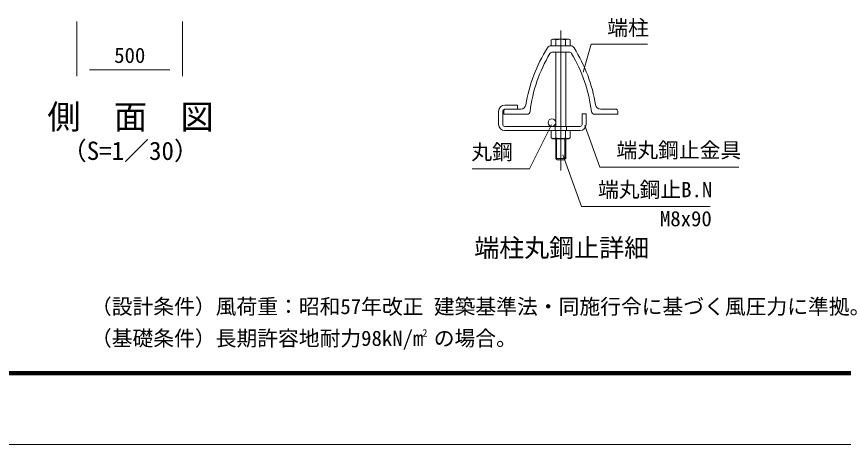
# Model space of a CAD drawing. Units: millimetres, scale not verified. Extents: x -6300 to 6300, y -4455 to 4455.
# Drawn here: x -851 to 3064, y -4455 to -2431 of the extents above; entities that cross this region are included whole.
import ezdxf
from ezdxf.enums import TextEntityAlignment as Align

# ---------------------------------------------------------------- set-up
doc = ezdxf.new("R2010")
doc.units = ezdxf.units.MM
doc.header["$LTSCALE"] = 30
doc.linetypes.add('USER1', pattern=[50.8, 31.75, -6.35, 6.35, -6.35])
for name, color, linetype, lineweight in [('0-0_D-STR3', 3, 'Continuous', 13), ('0-1_D-STR1', 1, 'Continuous', 18), ('0-2_D-BMK', 2, 'USER1', 13), ('0-4_D-STR-DIM', 7, 'Continuous', 9), ('0-7_D-STR-TXT', 7, 'Continuous', 9), ('0-B_D-TTL', 7, 'Continuous', 9)]:
    doc.layers.add(name, color=color, linetype=linetype, lineweight=lineweight)
doc.layers.add('0-6_D-TTL-TXT', color=7, linetype='Continuous')
doc.styles.add('ＭＳ ゴシック', font='')
doc.styles.get('ＭＳ ゴシック').set_extended_font_data('MS Gothic')

msp = doc.modelspace()

# ---------------------------------------------------------------- linework, layer by layer
at = {"layer": '0-0_D-STR3'}
for p, q in [((1687.46, -2537.39), (1680.23, -2541.57)), ((1680.23, -2569.19), (1680.23, -2541.57)), ((1763.06, -2537.39), (1687.46, -2537.39)), ((1702.75, -2569.19), (1702.75, -2541.57)), ((1747.78, -2569.19), (1747.78, -2541.57)), ((1763.06, -2537.39), (1770.3, -2541.57)), ((1770.3, -2569.19), (1770.3, -2541.57)), ((1770.3, -2569.19), (1680.23, -2569.19)), ((1701.26, -2599.19), (1701.26, -2950.79)), ((1749.26, -2599.19), (1749.26, -2950.79)), ((1460.06, -2849.99), (1521.26, -2849.99)), ((1521.26, -2849.99), (1521.26, -2869.19)), ((1431.26, -2878.79), (1431.26, -2941.19)), ((1450.46, -2878.79), (1450.46, -2941.19)), ((1460.06, -2869.19), (1521.26, -2869.19)), ((1826.06, -2890.79), (1826.06, -2941.19)), ((1826.06, -2890.79), (1845.26, -2890.79)), ((1845.26, -2890.79), (1845.26, -2941.19)), ((1460.06, -2950.79), (1816.46, -2950.79)), ((1460.06, -2969.99), (1816.46, -2969.99)), ((1680.23, -2969.99), (1680.23, -3004.64)), ((1680.23, -2969.99), (1770.3, -2969.99)), ((1698.26, -2969.95), (1698.26, -2950.75)), ((1702.75, -2969.99), (1702.75, -3004.64)), ((1747.78, -2969.99), (1747.78, -3004.64)), ((1752.26, -2969.95), (1752.26, -2950.75)), ((1770.3, -2969.99), (1770.3, -3004.64)), ((1680.23, -3004.64), (1687.76, -3008.99)), ((1687.76, -3008.99), (1762.76, -3008.99)), ((1701.26, -3008.99), (1701.26, -3101.99)), ((1705.76, -3008.99), (1705.76, -3106.49)), ((1744.76, -3008.99), (1744.76, -3106.49)), ((1749.26, -3008.99), (1749.26, -3101.99)), ((1770.3, -3004.64), (1762.76, -3008.99)), ((1701.26, -3101.99), (1708.46, -3109.19)), ((1749.26, -3101.99), (1701.26, -3101.99)), ((1742.06, -3109.19), (1708.46, -3109.19)), ((1749.26, -3101.99), (1742.06, -3109.19))]:
    msp.add_line(p, q, dxfattribs=at)
msp.add_circle((1683.26, -2932.79), 18, dxfattribs=at)
for centre, radius, start, end in [((1691.49, -2558.02), 19.93, 55.61585, 124.38415), ((1725.26, -2612.6), 74.52, 72.4121, 107.5879), ((1759.04, -2558.02), 19.93, 55.61585, 124.38415), ((1460.06, -2878.79), 28.8, 90, 180), ((1460.06, -2878.79), 9.6, 90, 180), ((1460.06, -2941.19), 28.8, 180, 270), ((1460.06, -2941.19), 9.6, 180, 270), ((1816.46, -2941.19), 9.6, 270, 0), ((1816.46, -2941.19), 28.8, 270, 0), ((1691.49, -2988.19), 19.93, 235.61585, 304.38416), ((1725.26, -2933.61), 74.52, 252.4121, 287.5879), ((1759.04, -2988.19), 19.93, 235.61586, 304.38414)]:
    msp.add_arc(centre, radius, start, end, dxfattribs=at)
at = {"layer": '0-1_D-STR1'}
for p, q in [((1680.23, -2569.19), (1770.3, -2569.19)), ((1686.61, -2599.19), (1763.92, -2599.19)), ((1455.26, -2893.19), (1455.26, -2878.19)), ((1455.26, -2893.19), (1455.26, -2878.19)), ((1565.39, -2893.19), (1455.26, -2893.19)), ((1536.71, -2869.19), (1464.26, -2869.19)), ((1885.14, -2893.19), (1995.26, -2893.19)), ((1913.82, -2869.19), (1986.26, -2869.19)), ((1995.26, -2893.19), (1995.26, -2878.19))]:
    msp.add_line(p, q, dxfattribs=at)
for centre, radius, start, end in [((2271.26, -2963.39), 720, 147.73028, 170.85863), ((1680.23, -2590.19), 21, 90, 147.73028), ((1770.3, -2590.19), 21, 32.26972, 90), ((1179.26, -2963.39), 720, 9.14137, 32.26972), ((2271.26, -2963.39), 696, 149.15113, 173.11764), ((1686.61, -2614.19), 15, 90, 149.15113), ((1763.92, -2614.19), 15, 30.84887, 90), ((1179.26, -2963.39), 696, 6.88236, 30.84887), ((1536.71, -2845.19), 24, 270, 350.85863), ((1913.82, -2845.19), 24, 189.14137, 270), ((1464.26, -2878.19), 9, 90, 180), ((1565.39, -2878.19), 15, 270, 353.11764), ((1885.14, -2878.19), 15, 186.88236, 270), ((1986.26, -2878.19), 9, 0, 90)]:
    msp.add_arc(centre, radius, start, end, dxfattribs=at)
at = {"layer": '0-2_D-BMK'}
msp.add_line((1725.26, -2496.44), (1725.26, -3159.89), dxfattribs=at)
at = {"layer": '0-4_D-STR-DIM'}
for p, q in [((-565.21, -2455), (-565.21, -2712.32)), ((-65.21, -2455), (-65.21, -2712.32)), ((-505.21, -2682.32), (-125.21, -2682.32))]:
    msp.add_line(p, q, dxfattribs=at)
at = {"layer": '0-7_D-STR-TXT'}
for points in [[(2135.15, -2562.26), (1869.17, -2562.26), (1830.7, -2693.92)], [(1305.32, -3150.99), (1576.63, -3150.99), (1680.93, -2942.82)], [(2568.27, -3143.56), (1910.92, -3143.56), (1839.83, -2945.98)], [(2432.83, -3330.07), (1823.45, -3330.07), (1734.68, -3084.87)]]:
    msp.add_lwpolyline(points, dxfattribs=at)
at = {"layer": '0-B_D-TTL', "color": 2, "lineweight": 18}
msp.add_lwpolyline([(-6300, 4455), (6300, 4455), (6300, -4455), (-6300, -4455)], close=True, dxfattribs=at)
at = {"layer": '0-B_D-TTL'}
for points in [[(-5895, 4125), (5895, 4125), (5895, -4125), (-5895, -4125)], [(-5891.25, 4121.25), (5891.25, 4121.25), (5891.25, -4121.25), (-5891.25, -4121.25)], [(-5887.5, 4117.5), (5887.5, 4117.5), (5887.5, -4117.5), (-5887.5, -4117.5)], [(-5883.75, 4113.75), (5883.75, 4113.75), (5883.75, -4113.75), (-5883.75, -4113.75)], [(-5880, 4110), (5880, 4110), (5880, -4110), (-5880, -4110)]]:
    msp.add_lwpolyline(points, close=True, dxfattribs=at)

# ---------------------------------------------------------------- texts
at = {"layer": '0-4_D-STR-DIM', "style": 'ＭＳ ゴシック'}
msp.add_text('500', height=72.14, dxfattribs=at).set_placement((-388.52, -2672.19), align=Align.BOTTOM_LEFT)
at = {"layer": '0-6_D-TTL-TXT', "style": 'ＭＳ ゴシック'}
for s, height, p in [('側\u3000面\u3000図', 115.5, (-705.06, -2997.42)), ('（S=1／30）', 86.66, (-636.83, -3135.38)), ('端柱丸鋼止詳細', 86.66, (1315.92, -3594.43)), ('（設計条件）風荷重：昭和57年改正 建築基準法・同施行令に基づく風圧力に準拠。', 72.14, (-498.67, -3860.4)), ('（基礎条件）長期許容地耐力98kN/m の場合。', 72.14, (-498.67, -4010.4)), ('2', 36.07, (1069.53, -3956.69))]:
    msp.add_text(s, height=height, dxfattribs=at).set_placement(p, align=Align.BOTTOM_LEFT)
at = {"layer": '0-7_D-STR-TXT', "style": 'ＭＳ ゴシック'}
for s, p in [('端柱', (1945.56, -2541.67)), ('丸鋼', (1301.89, -3129.45)), ('端丸鋼止金具', (1989.21, -3120.68)), ('端丸鋼止B.N', (1901.74, -3307.39)), ('M8x90', (2194.86, -3444.68))]:
    msp.add_text(s, height=72.14, dxfattribs=at).set_placement(p, align=Align.BOTTOM_LEFT)

doc.saveas('drawing.dxf')
